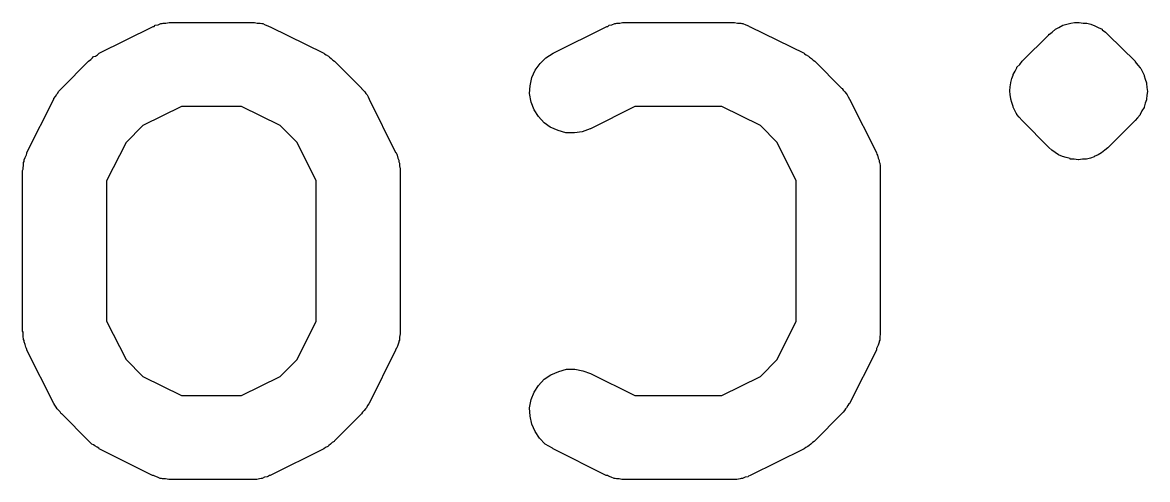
# Model space of a CAD drawing. Extents: x 78 to 209, y -131 to -41.
# Drawn here: x 126.867 to 128.875, y -103.997 to -103.181 of the extents above; entities that cross this region are included whole.
import ezdxf

# ---------------------------------------------------------------- set-up
doc = ezdxf.new("R2010")
doc.units = 0
doc.layers.add('BLACK', color=7, linetype='CONTINUOUS')

msp = doc.modelspace()

# ---------------------------------------------------------------- linework, layer by layer
at = {"layer": 'BLACK', "linetype": 'CONTINUOUS'}
for p, q in [((127.004, -103.236), (127.099, -103.189)), ((127.099, -103.189), (127.1, -103.188)), ((127.1, -103.188), (127.102, -103.188)), ((127.102, -103.188), (127.104, -103.186)), ((127.104, -103.186), (127.109, -103.185)), ((127.109, -103.185), (127.114, -103.183)), ((127.114, -103.183), (127.116, -103.183)), ((127.116, -103.183), (127.118, -103.182)), ((127.118, -103.182), (127.123, -103.182)), ((127.123, -103.182), (127.129, -103.181)), ((127.129, -103.181), (127.131, -103.181)), ((127.131, -103.181), (127.133, -103.181)), ((127.133, -103.181), (127.276, -103.181)), ((127.276, -103.181), (127.277, -103.181)), ((127.277, -103.181), (127.279, -103.181)), ((127.279, -103.181), (127.281, -103.181)), ((127.281, -103.181), (127.286, -103.182)), ((127.286, -103.182), (127.291, -103.182)), ((127.291, -103.182), (127.294, -103.183)), ((127.294, -103.183), (127.296, -103.183)), ((127.296, -103.183), (127.3, -103.185)), ((127.3, -103.185), (127.305, -103.187)), ((127.305, -103.187), (127.307, -103.188)), ((127.307, -103.188), (127.309, -103.189)), ((127.309, -103.189), (127.405, -103.236)), ((127.814, -103.236), (127.909, -103.189)), ((127.909, -103.189), (127.91, -103.188)), ((127.91, -103.188), (127.912, -103.188)), ((127.912, -103.188), (127.914, -103.186)), ((127.914, -103.186), (127.919, -103.185)), ((127.919, -103.185), (127.924, -103.183)), ((127.924, -103.183), (127.926, -103.183)), ((127.926, -103.183), (127.928, -103.182)), ((127.928, -103.182), (127.933, -103.182)), ((127.933, -103.182), (127.938, -103.181)), ((127.938, -103.181), (127.94, -103.181)), ((127.94, -103.181), (127.942, -103.181)), ((127.942, -103.181), (128.133, -103.181)), ((128.133, -103.181), (128.134, -103.181)), ((128.134, -103.181), (128.136, -103.181)), ((128.136, -103.181), (128.138, -103.181)), ((128.138, -103.181), (128.143, -103.182)), ((128.143, -103.182), (128.149, -103.182)), ((128.149, -103.182), (128.151, -103.183)), ((128.151, -103.183), (128.153, -103.183)), ((128.153, -103.183), (128.158, -103.185)), ((128.158, -103.185), (128.163, -103.187)), ((128.163, -103.187), (128.164, -103.188)), ((128.164, -103.188), (128.166, -103.189)), ((128.166, -103.189), (128.262, -103.236)), ((128.711, -103.193), (128.717, -103.19)), ((128.717, -103.19), (128.724, -103.186)), ((128.724, -103.186), (128.731, -103.184)), ((128.724, -103.186), (128.724, -103.186)), ((128.724, -103.186), (128.724, -103.186)), ((128.724, -103.186), (128.724, -103.186)), ((128.724, -103.186), (128.724, -103.186)), ((128.731, -103.184), (128.738, -103.182)), ((128.738, -103.182), (128.745, -103.181)), ((128.738, -103.182), (128.738, -103.182)), ((128.738, -103.182), (128.738, -103.182)), ((128.738, -103.182), (128.738, -103.182)), ((128.738, -103.182), (128.738, -103.182)), ((128.745, -103.181), (128.752, -103.181)), ((128.752, -103.181), (128.753, -103.181)), ((128.752, -103.181), (128.752, -103.181)), ((128.753, -103.181), (128.753, -103.181)), ((128.753, -103.181), (128.753, -103.181)), ((128.753, -103.181), (128.76, -103.182)), ((128.76, -103.182), (128.767, -103.182)), ((128.767, -103.182), (128.767, -103.182)), ((128.767, -103.182), (128.767, -103.182)), ((128.767, -103.182), (128.767, -103.182)), ((128.767, -103.182), (128.767, -103.182)), ((128.767, -103.182), (128.774, -103.184)), ((128.774, -103.184), (128.774, -103.184)), ((128.774, -103.184), (128.781, -103.187)), ((128.781, -103.187), (128.781, -103.187)), ((128.781, -103.187), (128.781, -103.187)), ((128.781, -103.187), (128.781, -103.187)), ((128.781, -103.187), (128.781, -103.187)), ((128.781, -103.187), (128.787, -103.19)), ((128.787, -103.19), (128.794, -103.193)), ((128.651, -103.25), (128.699, -103.203)), ((128.699, -103.203), (128.699, -103.202)), ((128.699, -103.202), (128.699, -103.202)), ((128.699, -103.202), (128.699, -103.202)), ((128.699, -103.202), (128.7, -103.202)), ((128.7, -103.202), (128.705, -103.198)), ((128.7, -103.202), (128.7, -103.202)), ((128.7, -103.202), (128.7, -103.202)), ((128.7, -103.202), (128.7, -103.202)), ((128.705, -103.198), (128.711, -103.193)), ((128.711, -103.193), (128.711, -103.193)), ((128.711, -103.193), (128.711, -103.193)), ((128.711, -103.193), (128.711, -103.193)), ((128.711, -103.193), (128.711, -103.193)), ((128.794, -103.193), (128.794, -103.194)), ((128.794, -103.194), (128.794, -103.194)), ((128.794, -103.194), (128.794, -103.194)), ((128.794, -103.194), (128.794, -103.194)), ((128.794, -103.194), (128.8, -103.198)), ((128.8, -103.198), (128.805, -103.203)), ((128.805, -103.203), (128.853, -103.25)), ((126.937, -103.298), (126.985, -103.25)), ((126.985, -103.25), (126.989, -103.247)), ((126.985, -103.25), (126.985, -103.25)), ((126.989, -103.247), (126.992, -103.244)), ((126.992, -103.244), (126.994, -103.242)), ((126.994, -103.242), (126.997, -103.241)), ((126.997, -103.241), (127.001, -103.239)), ((127.001, -103.239), (127.004, -103.236)), ((127.405, -103.236), (127.406, -103.237)), ((127.406, -103.237), (127.409, -103.239)), ((127.409, -103.239), (127.413, -103.241)), ((127.413, -103.241), (127.415, -103.243)), ((127.415, -103.243), (127.418, -103.245)), ((127.418, -103.245), (127.421, -103.248)), ((127.421, -103.248), (127.424, -103.25)), ((127.424, -103.25), (127.472, -103.298)), ((127.791, -103.254), (127.801, -103.244)), ((127.801, -103.244), (127.814, -103.236)), ((128.262, -103.236), (128.263, -103.237)), ((128.263, -103.237), (128.266, -103.239)), ((128.266, -103.239), (128.27, -103.241)), ((128.27, -103.241), (128.272, -103.243)), ((128.272, -103.243), (128.275, -103.245)), ((128.275, -103.245), (128.278, -103.248)), ((128.278, -103.248), (128.281, -103.25)), ((128.281, -103.25), (128.329, -103.298)), ((128.647, -103.256), (128.651, -103.25)), ((128.853, -103.25), (128.853, -103.251)), ((128.853, -103.251), (128.853, -103.251)), ((128.853, -103.251), (128.853, -103.251)), ((128.853, -103.251), (128.853, -103.251)), ((128.853, -103.251), (128.858, -103.257)), ((127.776, -103.279), (127.782, -103.266)), ((127.782, -103.266), (127.791, -103.254)), ((128.635, -103.274), (128.639, -103.268)), ((128.639, -103.268), (128.642, -103.262)), ((128.642, -103.261), (128.647, -103.256)), ((128.642, -103.262), (128.642, -103.261)), ((128.642, -103.262), (128.642, -103.262)), ((128.858, -103.257), (128.862, -103.262)), ((128.862, -103.262), (128.862, -103.262)), ((128.862, -103.262), (128.863, -103.263)), ((128.863, -103.263), (128.866, -103.269)), ((128.866, -103.269), (128.869, -103.275)), ((127.773, -103.294), (127.776, -103.279)), ((128.63, -103.296), (128.631, -103.289)), ((128.631, -103.288), (128.633, -103.281)), ((128.631, -103.289), (128.631, -103.288)), ((128.631, -103.288), (128.631, -103.288)), ((128.633, -103.281), (128.635, -103.275)), ((128.635, -103.275), (128.635, -103.274)), ((128.635, -103.274), (128.635, -103.274)), ((128.869, -103.275), (128.869, -103.275)), ((128.869, -103.275), (128.869, -103.276)), ((128.869, -103.276), (128.871, -103.282)), ((128.871, -103.282), (128.873, -103.289)), ((128.873, -103.289), (128.873, -103.289)), ((128.873, -103.289), (128.873, -103.29)), ((128.873, -103.29), (128.874, -103.297)), ((126.926, -103.313), (126.928, -103.309)), ((126.928, -103.309), (126.93, -103.307)), ((126.93, -103.307), (126.931, -103.304)), ((126.931, -103.304), (126.934, -103.301)), ((126.934, -103.301), (126.937, -103.298)), ((127.472, -103.298), (127.472, -103.299)), ((127.472, -103.299), (127.475, -103.302)), ((127.475, -103.302), (127.478, -103.305)), ((127.478, -103.305), (127.48, -103.308)), ((127.48, -103.308), (127.482, -103.31)), ((127.482, -103.31), (127.484, -103.314)), ((127.772, -103.308), (127.773, -103.294)), ((127.775, -103.323), (127.772, -103.308)), ((128.329, -103.298), (128.33, -103.299)), ((128.33, -103.299), (128.332, -103.302)), ((128.332, -103.302), (128.335, -103.305)), ((128.335, -103.305), (128.337, -103.308)), ((128.337, -103.308), (128.339, -103.31)), ((128.339, -103.31), (128.341, -103.314)), ((128.629, -103.303), (128.63, -103.296)), ((128.63, -103.31), (128.629, -103.303)), ((128.629, -103.303), (128.629, -103.303)), ((128.629, -103.303), (128.629, -103.303)), ((128.631, -103.317), (128.63, -103.31)), ((128.874, -103.311), (128.873, -103.318)), ((128.874, -103.297), (128.875, -103.304)), ((128.875, -103.304), (128.874, -103.311)), ((128.875, -103.304), (128.875, -103.304)), ((128.875, -103.304), (128.875, -103.304)), ((126.875, -103.413), (126.923, -103.318)), ((126.923, -103.317), (126.926, -103.313)), ((126.923, -103.318), (126.923, -103.317)), ((127.151, -103.331), (127.082, -103.365)), ((127.258, -103.331), (127.151, -103.331)), ((127.327, -103.365), (127.258, -103.331)), ((127.484, -103.314), (127.486, -103.318)), ((127.486, -103.318), (127.533, -103.413)), ((127.78, -103.337), (127.775, -103.323)), ((127.96, -103.331), (127.881, -103.371)), ((128.115, -103.331), (127.96, -103.331)), ((128.184, -103.365), (128.115, -103.331)), ((128.341, -103.314), (128.343, -103.318)), ((128.343, -103.318), (128.391, -103.413)), ((128.631, -103.318), (128.631, -103.317)), ((128.631, -103.317), (128.631, -103.317)), ((128.633, -103.324), (128.631, -103.318)), ((128.635, -103.331), (128.633, -103.324)), ((128.635, -103.332), (128.635, -103.331)), ((128.871, -103.325), (128.869, -103.332)), ((128.873, -103.319), (128.871, -103.325)), ((128.873, -103.318), (128.873, -103.319)), ((128.873, -103.319), (128.873, -103.319)), ((127.788, -103.349), (127.78, -103.337)), ((127.798, -103.36), (127.788, -103.349)), ((128.638, -103.338), (128.635, -103.332)), ((128.635, -103.332), (128.635, -103.332)), ((128.641, -103.344), (128.638, -103.338)), ((128.642, -103.344), (128.641, -103.344)), ((128.642, -103.345), (128.642, -103.344)), ((128.646, -103.35), (128.642, -103.345)), ((128.651, -103.356), (128.646, -103.35)), ((128.857, -103.351), (128.853, -103.356)), ((128.862, -103.346), (128.857, -103.351)), ((128.865, -103.339), (128.862, -103.345)), ((128.862, -103.345), (128.862, -103.345)), ((128.862, -103.345), (128.862, -103.346)), ((128.869, -103.333), (128.865, -103.339)), ((128.869, -103.332), (128.869, -103.332)), ((128.869, -103.332), (128.869, -103.333)), ((127.082, -103.365), (127.052, -103.395)), ((127.357, -103.395), (127.327, -103.365)), ((127.809, -103.368), (127.798, -103.36)), ((127.823, -103.374), (127.809, -103.368)), ((127.88, -103.371), (127.866, -103.376)), ((127.881, -103.371), (127.88, -103.371)), ((128.214, -103.395), (128.184, -103.365)), ((128.699, -103.404), (128.651, -103.356)), ((128.651, -103.356), (128.651, -103.356)), ((128.651, -103.356), (128.651, -103.356)), ((128.651, -103.356), (128.651, -103.356)), ((128.651, -103.356), (128.651, -103.356)), ((128.853, -103.356), (128.805, -103.404)), ((127.837, -103.378), (127.823, -103.374)), ((127.852, -103.378), (127.837, -103.378)), ((127.866, -103.376), (127.852, -103.378)), ((127.052, -103.395), (127.017, -103.464)), ((127.391, -103.464), (127.357, -103.395)), ((128.248, -103.464), (128.214, -103.395)), ((128.704, -103.409), (128.699, -103.404)), ((128.71, -103.413), (128.704, -103.409)), ((128.799, -103.409), (128.793, -103.414)), ((128.804, -103.405), (128.799, -103.409)), ((128.805, -103.404), (128.804, -103.405)), ((128.804, -103.405), (128.804, -103.405)), ((128.804, -103.405), (128.804, -103.405)), ((128.804, -103.405), (128.804, -103.405)), ((128.805, -103.404), (128.805, -103.404)), ((128.805, -103.404), (128.805, -103.404)), ((128.805, -103.404), (128.805, -103.404)), ((126.869, -103.431), (126.87, -103.429)), ((126.869, -103.436), (126.869, -103.431)), ((126.87, -103.426), (126.872, -103.422)), ((126.87, -103.429), (126.87, -103.426)), ((126.872, -103.422), (126.874, -103.417)), ((126.874, -103.417), (126.875, -103.415)), ((126.875, -103.415), (126.875, -103.413)), ((127.533, -103.413), (127.534, -103.414)), ((127.534, -103.414), (127.535, -103.416)), ((127.535, -103.416), (127.536, -103.418)), ((127.536, -103.418), (127.537, -103.423)), ((127.537, -103.423), (127.539, -103.427)), ((127.539, -103.427), (127.539, -103.43)), ((127.539, -103.43), (127.54, -103.432)), ((127.54, -103.432), (127.54, -103.437)), ((128.391, -103.413), (128.391, -103.414)), ((128.391, -103.414), (128.392, -103.416)), ((128.392, -103.416), (128.393, -103.418)), ((128.393, -103.418), (128.394, -103.423)), ((128.394, -103.423), (128.396, -103.427)), ((128.396, -103.427), (128.396, -103.43)), ((128.396, -103.43), (128.397, -103.432)), ((128.397, -103.432), (128.398, -103.437)), ((128.716, -103.417), (128.71, -103.413)), ((128.71, -103.413), (128.71, -103.413)), ((128.71, -103.413), (128.71, -103.413)), ((128.71, -103.413), (128.71, -103.413)), ((128.71, -103.413), (128.71, -103.413)), ((128.723, -103.42), (128.716, -103.417)), ((128.73, -103.422), (128.723, -103.42)), ((128.723, -103.42), (128.723, -103.42)), ((128.723, -103.42), (128.723, -103.42)), ((128.723, -103.42), (128.723, -103.42)), ((128.723, -103.42), (128.723, -103.42)), ((128.737, -103.424), (128.73, -103.422)), ((128.737, -103.425), (128.737, -103.424)), ((128.737, -103.424), (128.737, -103.424)), ((128.744, -103.425), (128.737, -103.425)), ((128.737, -103.425), (128.737, -103.425)), ((128.737, -103.425), (128.737, -103.425)), ((128.751, -103.426), (128.744, -103.425)), ((128.752, -103.426), (128.751, -103.426)), ((128.751, -103.426), (128.751, -103.426)), ((128.751, -103.426), (128.751, -103.426)), ((128.759, -103.425), (128.752, -103.426)), ((128.752, -103.426), (128.752, -103.426)), ((128.766, -103.425), (128.759, -103.425)), ((128.773, -103.423), (128.766, -103.425)), ((128.766, -103.425), (128.766, -103.425)), ((128.766, -103.425), (128.766, -103.425)), ((128.766, -103.425), (128.766, -103.425)), ((128.766, -103.425), (128.766, -103.425)), ((128.78, -103.421), (128.773, -103.423)), ((128.787, -103.417), (128.78, -103.42)), ((128.78, -103.42), (128.78, -103.421)), ((128.78, -103.421), (128.78, -103.421)), ((128.78, -103.421), (128.78, -103.421)), ((128.78, -103.421), (128.78, -103.421)), ((128.793, -103.414), (128.787, -103.417)), ((128.793, -103.414), (128.793, -103.414)), ((128.793, -103.414), (128.793, -103.414)), ((128.793, -103.414), (128.793, -103.414)), ((128.793, -103.414), (128.793, -103.414)), ((126.867, -103.445), (126.868, -103.443)), ((126.867, -103.446), (126.867, -103.445)), ((126.867, -103.732), (126.867, -103.446)), ((126.868, -103.441), (126.869, -103.436)), ((126.868, -103.443), (126.868, -103.441)), ((127.54, -103.437), (127.541, -103.442)), ((127.541, -103.442), (127.541, -103.444)), ((127.541, -103.444), (127.541, -103.446)), ((127.541, -103.446), (127.541, -103.732)), ((128.398, -103.437), (128.398, -103.442)), ((128.398, -103.442), (128.398, -103.444)), ((128.398, -103.444), (128.398, -103.446)), ((128.398, -103.446), (128.398, -103.732)), ((127.017, -103.464), (127.017, -103.714)), ((127.391, -103.714), (127.391, -103.464)), ((128.248, -103.714), (128.248, -103.464)), ((126.868, -103.734), (126.867, -103.732)), ((127.017, -103.714), (127.052, -103.783)), ((127.357, -103.783), (127.391, -103.714)), ((127.541, -103.732), (127.541, -103.733)), ((127.541, -103.733), (127.541, -103.735)), ((128.214, -103.783), (128.248, -103.714)), ((128.398, -103.732), (128.398, -103.733)), ((128.398, -103.733), (128.398, -103.735)), ((126.868, -103.736), (126.868, -103.734)), ((126.868, -103.741), (126.868, -103.736)), ((126.869, -103.747), (126.868, -103.741)), ((126.87, -103.749), (126.869, -103.747)), ((126.87, -103.751), (126.87, -103.749)), ((126.872, -103.756), (126.87, -103.751)), ((127.539, -103.752), (127.537, -103.757)), ((127.54, -103.748), (127.539, -103.75)), ((127.539, -103.75), (127.539, -103.752)), ((127.541, -103.737), (127.54, -103.743)), ((127.54, -103.743), (127.54, -103.748)), ((127.541, -103.735), (127.541, -103.737)), ((128.396, -103.752), (128.394, -103.757)), ((128.397, -103.748), (128.396, -103.75)), ((128.396, -103.75), (128.396, -103.752)), ((128.398, -103.737), (128.397, -103.743)), ((128.397, -103.743), (128.397, -103.748)), ((128.398, -103.735), (128.398, -103.737)), ((126.873, -103.761), (126.872, -103.756)), ((126.874, -103.763), (126.873, -103.761)), ((126.875, -103.765), (126.874, -103.763)), ((126.875, -103.766), (126.875, -103.765)), ((126.923, -103.861), (126.875, -103.766)), ((127.533, -103.766), (127.486, -103.861)), ((127.534, -103.763), (127.533, -103.766)), ((127.535, -103.762), (127.534, -103.763)), ((127.537, -103.757), (127.535, -103.762)), ((128.391, -103.766), (128.343, -103.861)), ((128.392, -103.762), (128.391, -103.763)), ((128.391, -103.763), (128.391, -103.766)), ((128.394, -103.757), (128.392, -103.762)), ((127.052, -103.783), (127.082, -103.813)), ((127.327, -103.813), (127.357, -103.783)), ((128.184, -103.813), (128.214, -103.783)), ((127.082, -103.813), (127.151, -103.847)), ((127.258, -103.847), (127.327, -103.813)), ((127.798, -103.818), (127.81, -103.81)), ((127.81, -103.81), (127.824, -103.804)), ((127.824, -103.804), (127.838, -103.8)), ((127.838, -103.8), (127.853, -103.8)), ((127.853, -103.8), (127.867, -103.803)), ((127.867, -103.803), (127.881, -103.808)), ((127.881, -103.808), (127.96, -103.847)), ((128.115, -103.847), (128.184, -103.813)), ((127.78, -103.841), (127.788, -103.829)), ((127.788, -103.829), (127.798, -103.818)), ((127.151, -103.847), (127.258, -103.847)), ((127.775, -103.854), (127.78, -103.841)), ((127.96, -103.847), (128.115, -103.847)), ((126.925, -103.864), (126.923, -103.861)), ((126.927, -103.868), (126.925, -103.864)), ((126.929, -103.871), (126.927, -103.868)), ((126.931, -103.873), (126.929, -103.871)), ((126.934, -103.876), (126.931, -103.873)), ((127.479, -103.871), (127.477, -103.874)), ((127.481, -103.869), (127.479, -103.871)), ((127.483, -103.865), (127.481, -103.869)), ((127.485, -103.862), (127.483, -103.865)), ((127.486, -103.861), (127.485, -103.862)), ((127.772, -103.869), (127.775, -103.854)), ((127.773, -103.884), (127.772, -103.869)), ((128.336, -103.871), (128.334, -103.874)), ((128.338, -103.869), (128.336, -103.871)), ((128.34, -103.865), (128.338, -103.869)), ((128.342, -103.862), (128.34, -103.865)), ((128.343, -103.861), (128.342, -103.862)), ((126.936, -103.88), (126.934, -103.876)), ((126.937, -103.88), (126.936, -103.88)), ((126.985, -103.928), (126.937, -103.88)), ((127.472, -103.88), (127.424, -103.928)), ((127.474, -103.877), (127.472, -103.88)), ((127.477, -103.874), (127.474, -103.877)), ((127.776, -103.898), (127.773, -103.884)), ((128.329, -103.88), (128.281, -103.928)), ((128.332, -103.877), (128.329, -103.88)), ((128.334, -103.874), (128.332, -103.877)), ((127.782, -103.911), (127.776, -103.898)), ((127.79, -103.923), (127.782, -103.911)), ((126.988, -103.931), (126.985, -103.928)), ((126.991, -103.934), (126.988, -103.931)), ((126.994, -103.935), (126.991, -103.934)), ((127.417, -103.934), (127.414, -103.936)), ((127.42, -103.931), (127.417, -103.934)), ((127.423, -103.929), (127.42, -103.931)), ((127.424, -103.928), (127.423, -103.929)), ((127.8, -103.934), (127.79, -103.923)), ((127.813, -103.941), (127.8, -103.934)), ((128.274, -103.934), (128.271, -103.936)), ((128.277, -103.931), (128.274, -103.934)), ((128.28, -103.929), (128.277, -103.931)), ((128.281, -103.928), (128.28, -103.929)), ((126.996, -103.937), (126.994, -103.935)), ((127, -103.939), (126.996, -103.937)), ((127.003, -103.941), (127, -103.939)), ((127.004, -103.942), (127.003, -103.941)), ((127.099, -103.99), (127.004, -103.942)), ((127.405, -103.942), (127.309, -103.99)), ((127.408, -103.94), (127.405, -103.942)), ((127.412, -103.938), (127.408, -103.94)), ((127.414, -103.936), (127.412, -103.938)), ((127.814, -103.942), (127.813, -103.941)), ((127.909, -103.99), (127.814, -103.942)), ((128.262, -103.942), (128.166, -103.99)), ((128.265, -103.94), (128.262, -103.942)), ((128.269, -103.938), (128.265, -103.94)), ((128.271, -103.936), (128.269, -103.938)), ((127.101, -103.99), (127.099, -103.99)), ((127.103, -103.991), (127.101, -103.99)), ((127.108, -103.993), (127.103, -103.991)), ((127.113, -103.995), (127.108, -103.993)), ((127.299, -103.993), (127.295, -103.995)), ((127.304, -103.992), (127.299, -103.993)), ((127.306, -103.991), (127.304, -103.992)), ((127.308, -103.99), (127.306, -103.991)), ((127.309, -103.99), (127.308, -103.99)), ((127.911, -103.99), (127.909, -103.99)), ((127.913, -103.991), (127.911, -103.99)), ((127.918, -103.993), (127.913, -103.991)), ((127.923, -103.995), (127.918, -103.993)), ((128.157, -103.993), (128.152, -103.995)), ((128.162, -103.992), (128.157, -103.993)), ((128.163, -103.991), (128.162, -103.992)), ((128.166, -103.99), (128.163, -103.991)), ((128.166, -103.99), (128.166, -103.99)), ((127.115, -103.995), (127.113, -103.995)), ((127.117, -103.996), (127.115, -103.995)), ((127.122, -103.996), (127.117, -103.996)), ((127.128, -103.997), (127.122, -103.996)), ((127.13, -103.997), (127.128, -103.997)), ((127.132, -103.997), (127.13, -103.997)), ((127.133, -103.997), (127.132, -103.997)), ((127.276, -103.997), (127.133, -103.997)), ((127.278, -103.997), (127.276, -103.997)), ((127.28, -103.997), (127.278, -103.997)), ((127.285, -103.997), (127.28, -103.997)), ((127.29, -103.996), (127.285, -103.997)), ((127.293, -103.995), (127.29, -103.996)), ((127.295, -103.995), (127.293, -103.995)), ((127.925, -103.995), (127.923, -103.995)), ((127.927, -103.996), (127.925, -103.995)), ((127.932, -103.996), (127.927, -103.996)), ((127.937, -103.997), (127.932, -103.996)), ((127.939, -103.997), (127.937, -103.997)), ((127.941, -103.997), (127.939, -103.997)), ((127.942, -103.997), (127.941, -103.997)), ((128.133, -103.997), (127.942, -103.997)), ((128.135, -103.997), (128.133, -103.997)), ((128.137, -103.997), (128.135, -103.997)), ((128.142, -103.997), (128.137, -103.997)), ((128.148, -103.996), (128.142, -103.997)), ((128.15, -103.995), (128.148, -103.996)), ((128.152, -103.995), (128.15, -103.995))]:
    msp.add_line(p, q, dxfattribs=at)

doc.saveas('drawing.dxf')
